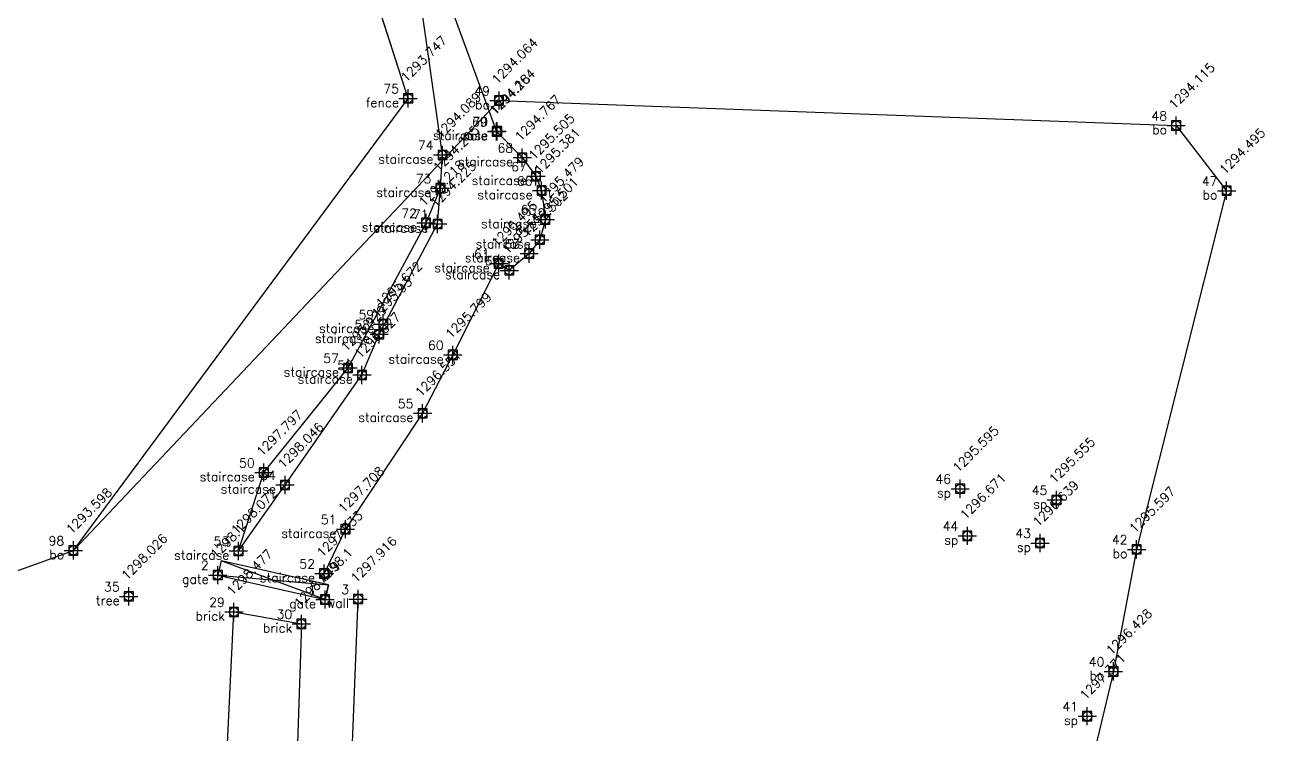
# Model space of a CAD drawing. Header units: metres. Extents: x 345912 to 349030, y 3061206 to 3061792.
# Drawn here: x 346400.85 to 346434.79, y 3061545.05 to 3061564.49 of the extents above; entities that cross this region are included whole.
import ezdxf
from ezdxf.enums import TextEntityAlignment as Align

# ---------------------------------------------------------------- set-up
doc = ezdxf.new("R2010")
doc.units = ezdxf.units.M
doc.header["$MEASUREMENT"] = 0
doc.header["$PDMODE"] = 98
doc.header["$PDSIZE"] = 0.25
for name, color, linetype in [('bo', 7, 'Continuous'), ('Boundary', 6, 'Continuous'), ('brick', 7, 'Continuous'), ('Features', 5, 'Continuous'), ('fence', 170, 'Continuous'), ('gate', 2, 'Continuous'), ('Points', 7, 'Continuous'), ('Points-ELV', 6, 'Continuous'), ('Points-NUM', 4, 'Continuous'), ('Points-TXT', 3, 'Continuous'), ('pole', 7, 'Continuous'), ('sp', 7, 'Continuous'), ('staircase', 151, 'Continuous'), ('tree', 7, 'Continuous'), ('wall', 42, 'Continuous')]:
    doc.layers.add(name, color=color, linetype=linetype)
doc.styles.add('romans', font='romans.shx')
doc.linetypes.add('FENCELINE2', pattern='A,0.25,-0.1,[132,ltypeshp.shx,S=0.1,R=0,X=-0.1,Y=0],-0.1,1', length=1.45)

# ---------------------------------------------------------------- blocks, each defined once
blk = doc.blocks.new('POINTS')
at = {"layer": 'Points'}
blk.add_line((0, 0), (0, 0), dxfattribs=at)
blk.add_point((0, 0), dxfattribs=at)
at = {"layer": 'Points-ELV', "style": 'romans'}
blk.add_attdef('ELEV', text='', height=1, rotation=45, dxfattribs=at).set_placement((0, 0), align=Align.BOTTOM_LEFT)
at = {"layer": 'Points-NUM', "style": 'romans'}
blk.add_attdef('PTNUM', text='', height=1, dxfattribs=at).set_placement((0, 0), align=Align.BOTTOM_RIGHT)
at = {"layer": 'Points-TXT', "style": 'romans'}
blk.add_attdef('DESC', text='', height=1, dxfattribs=at).set_placement((0, 0), align=Align.BOTTOM_RIGHT)
blk = doc.blocks.new('dh')
at = {"layer": 'Boundary'}
blk.add_lwpolyline([(346582.238, 3061312.012), (346591.155, 3061309.482), (346594.07465, 3061308.65361), (346600.012, 3061309.172), (346601.871, 3061311.018), (346603.141, 3061312.283), (346611.952, 3061317.989), (346616.524, 3061319.636), (346628.182, 3061331.963), (346646.724, 3061331.279), (346648.105, 3061329.491), (346645.641, 3061319.666), (346645.006, 3061316.321), (346643.63, 3061310.547), (346642.767, 3061310.766), (346631.327, 3061312.107), (346624.101, 3061312.745)], dxfattribs=at)
at = {"layer": 'fence', "linetype": 'FENCELINE2'}
blk.add_lwpolyline([(346625.691, 3061332.02), (346624.863, 3061334.6), (346624.821, 3061336.327), (346624.55, 3061340.443), (346625.859, 3061347.17)], dxfattribs=at)
at = {"layer": 'gate'}
for points in [[(346620.479, 3061318.963), (346623.416, 3061318.292), (346623.50689, 3061318.69771), (346620.56924, 3061319.34949), (346620.479, 3061318.963), (346623.50689, 3061318.69771), (346623.416, 3061318.292), (346620.56924, 3061319.34949)], [(346620.576, 3061310.756), (346620.922, 3061317.952), (346622.768, 3061317.624), (346622.609, 3061312.725), (346622.995, 3061312.721), (346622.493, 3061308.48)]]:
    blk.add_lwpolyline(points, dxfattribs=at)
at = {"layer": 'staircase'}
for points in [[(346621.045, 3061319.621), (346622.321, 3061321.431), (346624.427, 3061324.445), (346624.899, 3061325.557), (346626.498, 3061328.58), (346626.578, 3061329.56), (346626.636, 3061330.471), (346625.256, 3061340.191), (346625.409, 3061342.057), (346625.859, 3061347.17)], [(346627.415, 3061346.278), (346627.122, 3061341.972), (346627.079, 3061340.012), (346626.786, 3061336.11), (346626.751, 3061334.827), (346628.116, 3061331.113), (346628.816, 3061330.399), (346629.192, 3061329.886), (346629.348, 3061329.497), (346629.45, 3061328.704), (346629.299, 3061328.148), (346629.005, 3061327.77), (346628.462, 3061327.31), (346628.172, 3061327.498), (346626.914, 3061324.994), (346626.087, 3061323.395), (346623.977, 3061320.22), (346623.391, 3061319.004)], [(346621.045, 3061319.621), (346621.74, 3061321.771), (346624.046, 3061324.636), (346626.183, 3061328.611), (346626.578, 3061329.56)]]:
    blk.add_lwpolyline(points, dxfattribs=at)
at = {"layer": 'wall'}
blk.add_lwpolyline([(346623.512, 3061307.792), (346624.101, 3061312.745), (346624.322, 3061318.304)], dxfattribs=at)
at = {"layer": 'bo', "linetype": 'Continuous'}
ref = blk.add_blockref('POINTS', (346628.182, 3061331.963, 1294.064), dxfattribs=at)
ref.add_attrib('PTNUM', '49', dxfattribs={"layer": 'Points-NUM', "height": 0.25, "style": 'romans'}).set_placement((346627.932, 3061332.0255, 1294.064), align=Align.BOTTOM_RIGHT)
ref.add_attrib('DESC', 'bo', dxfattribs={"layer": 'Points-TXT', "height": 0.25, "style": 'romans'}).set_placement((346627.932, 3061331.6505, 1294.064), align=Align.BOTTOM_RIGHT)
ref.add_attrib('ELEV', '1294.064', dxfattribs={"layer": 'Points-ELV', "height": 0.25, "rotation": 45, "style": 'romans'}).set_placement((346628.182, 3061332.338, 1294.064), align=Align.BOTTOM_LEFT)
ref = blk.add_blockref('POINTS', (346646.724, 3061331.279, 1294.115), dxfattribs=at)
ref.add_attrib('PTNUM', '48', dxfattribs={"layer": 'Points-NUM', "height": 0.25, "style": 'romans'}).set_placement((346646.474, 3061331.3415, 1294.115), align=Align.BOTTOM_RIGHT)
ref.add_attrib('DESC', 'bo', dxfattribs={"layer": 'Points-TXT', "height": 0.25, "style": 'romans'}).set_placement((346646.474, 3061330.9665, 1294.115), align=Align.BOTTOM_RIGHT)
ref.add_attrib('ELEV', '1294.115', dxfattribs={"layer": 'Points-ELV', "height": 0.25, "rotation": 45, "style": 'romans'}).set_placement((346646.724, 3061331.654, 1294.115), align=Align.BOTTOM_LEFT)
ref = blk.add_blockref('POINTS', (346648.105, 3061329.491, 1294.495), dxfattribs=at)
ref.add_attrib('PTNUM', '47', dxfattribs={"layer": 'Points-NUM', "height": 0.25, "style": 'romans'}).set_placement((346647.855, 3061329.5535, 1294.495), align=Align.BOTTOM_RIGHT)
ref.add_attrib('DESC', 'bo', dxfattribs={"layer": 'Points-TXT', "height": 0.25, "style": 'romans'}).set_placement((346647.855, 3061329.1785, 1294.495), align=Align.BOTTOM_RIGHT)
ref.add_attrib('ELEV', '1294.495', dxfattribs={"layer": 'Points-ELV', "height": 0.25, "rotation": 45, "style": 'romans'}).set_placement((346648.105, 3061329.866, 1294.495), align=Align.BOTTOM_LEFT)
ref = blk.add_blockref('POINTS', (346616.524, 3061319.636, 1293.598), dxfattribs=at)
ref.add_attrib('PTNUM', '98', dxfattribs={"layer": 'Points-NUM', "height": 0.25, "style": 'romans'}).set_placement((346616.274, 3061319.6985, 1293.598), align=Align.BOTTOM_RIGHT)
ref.add_attrib('DESC', 'bo', dxfattribs={"layer": 'Points-TXT', "height": 0.25, "style": 'romans'}).set_placement((346616.274, 3061319.3235, 1293.598), align=Align.BOTTOM_RIGHT)
ref.add_attrib('ELEV', '1293.598', dxfattribs={"layer": 'Points-ELV', "height": 0.25, "rotation": 45, "style": 'romans'}).set_placement((346616.524, 3061320.011, 1293.598), align=Align.BOTTOM_LEFT)
ref = blk.add_blockref('POINTS', (346645.641, 3061319.666, 1295.597), dxfattribs=at)
ref.add_attrib('PTNUM', '42', dxfattribs={"layer": 'Points-NUM', "height": 0.25, "style": 'romans'}).set_placement((346645.391, 3061319.7285, 1295.597), align=Align.BOTTOM_RIGHT)
ref.add_attrib('DESC', 'bo', dxfattribs={"layer": 'Points-TXT', "height": 0.25, "style": 'romans'}).set_placement((346645.391, 3061319.3535, 1295.597), align=Align.BOTTOM_RIGHT)
ref.add_attrib('ELEV', '1295.597', dxfattribs={"layer": 'Points-ELV', "height": 0.25, "rotation": 45, "style": 'romans'}).set_placement((346645.641, 3061320.041, 1295.597), align=Align.BOTTOM_LEFT)
ref = blk.add_blockref('POINTS', (346645.006, 3061316.321, 1296.428), dxfattribs=at)
ref.add_attrib('PTNUM', '40', dxfattribs={"layer": 'Points-NUM', "height": 0.25, "style": 'romans'}).set_placement((346644.756, 3061316.3835, 1296.428), align=Align.BOTTOM_RIGHT)
ref.add_attrib('DESC', 'bo', dxfattribs={"layer": 'Points-TXT', "height": 0.25, "style": 'romans'}).set_placement((346644.756, 3061316.0085, 1296.428), align=Align.BOTTOM_RIGHT)
ref.add_attrib('ELEV', '1296.428', dxfattribs={"layer": 'Points-ELV', "height": 0.25, "rotation": 45, "style": 'romans'}).set_placement((346645.006, 3061316.696, 1296.428), align=Align.BOTTOM_LEFT)
at = {"layer": 'brick', "linetype": 'Continuous'}
ref = blk.add_blockref('POINTS', (346620.922, 3061317.952, 1298.477), dxfattribs=at)
ref.add_attrib('PTNUM', '29', dxfattribs={"layer": 'Points-NUM', "height": 0.25, "style": 'romans'}).set_placement((346620.672, 3061318.0145, 1298.477), align=Align.BOTTOM_RIGHT)
ref.add_attrib('DESC', 'brick', dxfattribs={"layer": 'Points-TXT', "height": 0.25, "style": 'romans'}).set_placement((346620.672, 3061317.6395, 1298.477), align=Align.BOTTOM_RIGHT)
ref.add_attrib('ELEV', '1298.477', dxfattribs={"layer": 'Points-ELV', "height": 0.25, "rotation": 45, "style": 'romans'}).set_placement((346620.922, 3061318.327, 1298.477), align=Align.BOTTOM_LEFT)
ref = blk.add_blockref('POINTS', (346622.768, 3061317.624, 1298.449), dxfattribs=at)
ref.add_attrib('PTNUM', '30', dxfattribs={"layer": 'Points-NUM', "height": 0.25, "style": 'romans'}).set_placement((346622.518, 3061317.6865, 1298.449), align=Align.BOTTOM_RIGHT)
ref.add_attrib('DESC', 'brick', dxfattribs={"layer": 'Points-TXT', "height": 0.25, "style": 'romans'}).set_placement((346622.518, 3061317.3115, 1298.449), align=Align.BOTTOM_RIGHT)
ref.add_attrib('ELEV', '1298.449', dxfattribs={"layer": 'Points-ELV', "height": 0.25, "rotation": 45, "style": 'romans'}).set_placement((346622.768, 3061317.999, 1298.449), align=Align.BOTTOM_LEFT)
at = {"layer": 'fence', "linetype": 'Continuous'}
ref = blk.add_blockref('POINTS', (346625.691, 3061332.02, 1293.747), dxfattribs=at)
ref.add_attrib('PTNUM', '75', dxfattribs={"layer": 'Points-NUM', "height": 0.25, "style": 'romans'}).set_placement((346625.441, 3061332.0825, 1293.747), align=Align.BOTTOM_RIGHT)
ref.add_attrib('DESC', 'fence', dxfattribs={"layer": 'Points-TXT', "height": 0.25, "style": 'romans'}).set_placement((346625.441, 3061331.7075, 1293.747), align=Align.BOTTOM_RIGHT)
ref.add_attrib('ELEV', '1293.747', dxfattribs={"layer": 'Points-ELV', "height": 0.25, "rotation": 45, "style": 'romans'}).set_placement((346625.691, 3061332.395, 1293.747), align=Align.BOTTOM_LEFT)
at = {"layer": 'gate', "linetype": 'Continuous'}
ref = blk.add_blockref('POINTS', (346620.479, 3061318.963, 1298.1), dxfattribs=at)
ref.add_attrib('PTNUM', '2', dxfattribs={"layer": 'Points-NUM', "height": 0.25, "style": 'romans'}).set_placement((346620.229, 3061319.0255, 1298.1), align=Align.BOTTOM_RIGHT)
ref.add_attrib('DESC', 'gate', dxfattribs={"layer": 'Points-TXT', "height": 0.25, "style": 'romans'}).set_placement((346620.229, 3061318.6505, 1298.1), align=Align.BOTTOM_RIGHT)
ref.add_attrib('ELEV', '1298.1', dxfattribs={"layer": 'Points-ELV', "height": 0.25, "rotation": 45, "style": 'romans'}).set_placement((346620.479, 3061319.338, 1298.1), align=Align.BOTTOM_LEFT)
ref = blk.add_blockref('POINTS', (346623.416, 3061318.292, 1298.1), dxfattribs=at)
ref.add_attrib('PTNUM', '1', dxfattribs={"layer": 'Points-NUM', "height": 0.25, "style": 'romans'}).set_placement((346623.166, 3061318.3545, 1298.1), align=Align.BOTTOM_RIGHT)
ref.add_attrib('DESC', 'gate', dxfattribs={"layer": 'Points-TXT', "height": 0.25, "style": 'romans'}).set_placement((346623.166, 3061317.9795, 1298.1), align=Align.BOTTOM_RIGHT)
ref.add_attrib('ELEV', '1298.1', dxfattribs={"layer": 'Points-ELV', "height": 0.25, "rotation": 45, "style": 'romans'}).set_placement((346623.416, 3061318.667, 1298.1), align=Align.BOTTOM_LEFT)
at = {"layer": 'pole', "linetype": 'Continuous'}
ref = blk.add_blockref('POINTS', (346628.116, 3061331.113, 1294.264), dxfattribs=at)
ref.add_attrib('PTNUM', '69', dxfattribs={"layer": 'Points-NUM', "height": 0.25, "style": 'romans'}).set_placement((346627.866, 3061331.1755, 1294.264), align=Align.BOTTOM_RIGHT)
ref.add_attrib('DESC', 'pole', dxfattribs={"layer": 'Points-TXT', "height": 0.25, "style": 'romans'}).set_placement((346627.866, 3061330.8005, 1294.264), align=Align.BOTTOM_RIGHT)
ref.add_attrib('ELEV', '1294.264', dxfattribs={"layer": 'Points-ELV', "height": 0.25, "rotation": 45, "style": 'romans'}).set_placement((346628.116, 3061331.488, 1294.264), align=Align.BOTTOM_LEFT)
at = {"layer": 'sp', "linetype": 'Continuous'}
ref = blk.add_blockref('POINTS', (346640.808, 3061321.328, 1295.595), dxfattribs=at)
ref.add_attrib('PTNUM', '46', dxfattribs={"layer": 'Points-NUM', "height": 0.25, "style": 'romans'}).set_placement((346640.558, 3061321.3905, 1295.595), align=Align.BOTTOM_RIGHT)
ref.add_attrib('DESC', 'sp', dxfattribs={"layer": 'Points-TXT', "height": 0.25, "style": 'romans'}).set_placement((346640.558, 3061321.0155, 1295.595), align=Align.BOTTOM_RIGHT)
ref.add_attrib('ELEV', '1295.595', dxfattribs={"layer": 'Points-ELV', "height": 0.25, "rotation": 45, "style": 'romans'}).set_placement((346640.808, 3061321.703, 1295.595), align=Align.BOTTOM_LEFT)
ref = blk.add_blockref('POINTS', (346643.445, 3061321.02, 1295.555), dxfattribs=at)
ref.add_attrib('PTNUM', '45', dxfattribs={"layer": 'Points-NUM', "height": 0.25, "style": 'romans'}).set_placement((346643.195, 3061321.0825, 1295.555), align=Align.BOTTOM_RIGHT)
ref.add_attrib('DESC', 'sp', dxfattribs={"layer": 'Points-TXT', "height": 0.25, "style": 'romans'}).set_placement((346643.195, 3061320.7075, 1295.555), align=Align.BOTTOM_RIGHT)
ref.add_attrib('ELEV', '1295.555', dxfattribs={"layer": 'Points-ELV', "height": 0.25, "rotation": 45, "style": 'romans'}).set_placement((346643.445, 3061321.395, 1295.555), align=Align.BOTTOM_LEFT)
ref = blk.add_blockref('POINTS', (346641.007, 3061320.037, 1296.671), dxfattribs=at)
ref.add_attrib('PTNUM', '44', dxfattribs={"layer": 'Points-NUM', "height": 0.25, "style": 'romans'}).set_placement((346640.757, 3061320.0995, 1296.671), align=Align.BOTTOM_RIGHT)
ref.add_attrib('DESC', 'sp', dxfattribs={"layer": 'Points-TXT', "height": 0.25, "style": 'romans'}).set_placement((346640.757, 3061319.7245, 1296.671), align=Align.BOTTOM_RIGHT)
ref.add_attrib('ELEV', '1296.671', dxfattribs={"layer": 'Points-ELV', "height": 0.25, "rotation": 45, "style": 'romans'}).set_placement((346641.007, 3061320.412, 1296.671), align=Align.BOTTOM_LEFT)
ref = blk.add_blockref('POINTS', (346642.997, 3061319.84, 1296.639), dxfattribs=at)
ref.add_attrib('PTNUM', '43', dxfattribs={"layer": 'Points-NUM', "height": 0.25, "style": 'romans'}).set_placement((346642.747, 3061319.9025, 1296.639), align=Align.BOTTOM_RIGHT)
ref.add_attrib('DESC', 'sp', dxfattribs={"layer": 'Points-TXT', "height": 0.25, "style": 'romans'}).set_placement((346642.747, 3061319.5275, 1296.639), align=Align.BOTTOM_RIGHT)
ref.add_attrib('ELEV', '1296.639', dxfattribs={"layer": 'Points-ELV', "height": 0.25, "rotation": 45, "style": 'romans'}).set_placement((346642.997, 3061320.215, 1296.639), align=Align.BOTTOM_LEFT)
ref = blk.add_blockref('POINTS', (346644.288, 3061315.096, 1297.371), dxfattribs=at)
ref.add_attrib('PTNUM', '41', dxfattribs={"layer": 'Points-NUM', "height": 0.25, "style": 'romans'}).set_placement((346644.038, 3061315.1585, 1297.371), align=Align.BOTTOM_RIGHT)
ref.add_attrib('DESC', 'sp', dxfattribs={"layer": 'Points-TXT', "height": 0.25, "style": 'romans'}).set_placement((346644.038, 3061314.7835, 1297.371), align=Align.BOTTOM_RIGHT)
ref.add_attrib('ELEV', '1297.371', dxfattribs={"layer": 'Points-ELV', "height": 0.25, "rotation": 45, "style": 'romans'}).set_placement((346644.288, 3061315.471, 1297.371), align=Align.BOTTOM_LEFT)
at = {"layer": 'staircase', "linetype": 'Continuous'}
ref = blk.add_blockref('POINTS', (346628.129, 3061331.122, 1294.18), dxfattribs=at)
ref.add_attrib('PTNUM', '70', dxfattribs={"layer": 'Points-NUM', "height": 0.25, "style": 'romans'}).set_placement((346627.879, 3061331.1845, 1294.18), align=Align.BOTTOM_RIGHT)
ref.add_attrib('DESC', 'staircase', dxfattribs={"layer": 'Points-TXT', "height": 0.25, "style": 'romans'}).set_placement((346627.879, 3061330.8095, 1294.18), align=Align.BOTTOM_RIGHT)
ref.add_attrib('ELEV', '1294.18', dxfattribs={"layer": 'Points-ELV', "height": 0.25, "rotation": 45, "style": 'romans'}).set_placement((346628.129, 3061331.497, 1294.18), align=Align.BOTTOM_LEFT)
ref = blk.add_blockref('POINTS', (346626.636, 3061330.471, 1294.089), dxfattribs=at)
ref.add_attrib('PTNUM', '74', dxfattribs={"layer": 'Points-NUM', "height": 0.25, "style": 'romans'}).set_placement((346626.386, 3061330.5335, 1294.089), align=Align.BOTTOM_RIGHT)
ref.add_attrib('DESC', 'staircase', dxfattribs={"layer": 'Points-TXT', "height": 0.25, "style": 'romans'}).set_placement((346626.386, 3061330.1585, 1294.089), align=Align.BOTTOM_RIGHT)
ref.add_attrib('ELEV', '1294.089', dxfattribs={"layer": 'Points-ELV', "height": 0.25, "rotation": 45, "style": 'romans'}).set_placement((346626.636, 3061330.846, 1294.089), align=Align.BOTTOM_LEFT)
ref = blk.add_blockref('POINTS', (346628.816, 3061330.399, 1294.767), dxfattribs=at)
ref.add_attrib('PTNUM', '68', dxfattribs={"layer": 'Points-NUM', "height": 0.25, "style": 'romans'}).set_placement((346628.566, 3061330.4615, 1294.767), align=Align.BOTTOM_RIGHT)
ref.add_attrib('DESC', 'staircase', dxfattribs={"layer": 'Points-TXT', "height": 0.25, "style": 'romans'}).set_placement((346628.566, 3061330.0865, 1294.767), align=Align.BOTTOM_RIGHT)
ref.add_attrib('ELEV', '1294.767', dxfattribs={"layer": 'Points-ELV', "height": 0.25, "rotation": 45, "style": 'romans'}).set_placement((346628.816, 3061330.774, 1294.767), align=Align.BOTTOM_LEFT)
ref = blk.add_blockref('POINTS', (346629.192, 3061329.886, 1295.505), dxfattribs=at)
ref.add_attrib('PTNUM', '67', dxfattribs={"layer": 'Points-NUM', "height": 0.25, "style": 'romans'}).set_placement((346628.942, 3061329.9485, 1295.505), align=Align.BOTTOM_RIGHT)
ref.add_attrib('DESC', 'staircase', dxfattribs={"layer": 'Points-TXT', "height": 0.25, "style": 'romans'}).set_placement((346628.942, 3061329.5735, 1295.505), align=Align.BOTTOM_RIGHT)
ref.add_attrib('ELEV', '1295.505', dxfattribs={"layer": 'Points-ELV', "height": 0.25, "rotation": 45, "style": 'romans'}).set_placement((346629.192, 3061330.261, 1295.505), align=Align.BOTTOM_LEFT)
ref = blk.add_blockref('POINTS', (346626.578, 3061329.56, 1294.205), dxfattribs=at)
ref.add_attrib('PTNUM', '73', dxfattribs={"layer": 'Points-NUM', "height": 0.25, "style": 'romans'}).set_placement((346626.328, 3061329.6225, 1294.205), align=Align.BOTTOM_RIGHT)
ref.add_attrib('DESC', 'staircase', dxfattribs={"layer": 'Points-TXT', "height": 0.25, "style": 'romans'}).set_placement((346626.328, 3061329.2475, 1294.205), align=Align.BOTTOM_RIGHT)
ref.add_attrib('ELEV', '1294.205', dxfattribs={"layer": 'Points-ELV', "height": 0.25, "rotation": 45, "style": 'romans'}).set_placement((346626.578, 3061329.935, 1294.205), align=Align.BOTTOM_LEFT)
ref = blk.add_blockref('POINTS', (346629.348, 3061329.497, 1295.381), dxfattribs=at)
ref.add_attrib('PTNUM', '66', dxfattribs={"layer": 'Points-NUM', "height": 0.25, "style": 'romans'}).set_placement((346629.098, 3061329.5595, 1295.381), align=Align.BOTTOM_RIGHT)
ref.add_attrib('DESC', 'staircase', dxfattribs={"layer": 'Points-TXT', "height": 0.25, "style": 'romans'}).set_placement((346629.098, 3061329.1845, 1295.381), align=Align.BOTTOM_RIGHT)
ref.add_attrib('ELEV', '1295.381', dxfattribs={"layer": 'Points-ELV', "height": 0.25, "rotation": 45, "style": 'romans'}).set_placement((346629.348, 3061329.872, 1295.381), align=Align.BOTTOM_LEFT)
ref = blk.add_blockref('POINTS', (346626.183, 3061328.611, 1294.218), dxfattribs=at)
ref.add_attrib('PTNUM', '72', dxfattribs={"layer": 'Points-NUM', "height": 0.25, "style": 'romans'}).set_placement((346625.933, 3061328.6735, 1294.218), align=Align.BOTTOM_RIGHT)
ref.add_attrib('DESC', 'staircase', dxfattribs={"layer": 'Points-TXT', "height": 0.25, "style": 'romans'}).set_placement((346625.933, 3061328.2985, 1294.218), align=Align.BOTTOM_RIGHT)
ref.add_attrib('ELEV', '1294.218', dxfattribs={"layer": 'Points-ELV', "height": 0.25, "rotation": 45, "style": 'romans'}).set_placement((346626.183, 3061328.986, 1294.218), align=Align.BOTTOM_LEFT)
ref = blk.add_blockref('POINTS', (346626.498, 3061328.58, 1294.225), dxfattribs=at)
ref.add_attrib('PTNUM', '71', dxfattribs={"layer": 'Points-NUM', "height": 0.25, "style": 'romans'}).set_placement((346626.248, 3061328.6425, 1294.225), align=Align.BOTTOM_RIGHT)
ref.add_attrib('DESC', 'staircase', dxfattribs={"layer": 'Points-TXT', "height": 0.25, "style": 'romans'}).set_placement((346626.248, 3061328.2675, 1294.225), align=Align.BOTTOM_RIGHT)
ref.add_attrib('ELEV', '1294.225', dxfattribs={"layer": 'Points-ELV', "height": 0.25, "rotation": 45, "style": 'romans'}).set_placement((346626.498, 3061328.955, 1294.225), align=Align.BOTTOM_LEFT)
ref = blk.add_blockref('POINTS', (346629.45, 3061328.704, 1295.479), dxfattribs=at)
ref.add_attrib('PTNUM', '65', dxfattribs={"layer": 'Points-NUM', "height": 0.25, "style": 'romans'}).set_placement((346629.2, 3061328.7665, 1295.479), align=Align.BOTTOM_RIGHT)
ref.add_attrib('DESC', 'staircase', dxfattribs={"layer": 'Points-TXT', "height": 0.25, "style": 'romans'}).set_placement((346629.2, 3061328.3915, 1295.479), align=Align.BOTTOM_RIGHT)
ref.add_attrib('ELEV', '1295.479', dxfattribs={"layer": 'Points-ELV', "height": 0.25, "rotation": 45, "style": 'romans'}).set_placement((346629.45, 3061329.079, 1295.479), align=Align.BOTTOM_LEFT)
ref = blk.add_blockref('POINTS', (346629.299, 3061328.148, 1295.501), dxfattribs=at)
ref.add_attrib('PTNUM', '64', dxfattribs={"layer": 'Points-NUM', "height": 0.25, "style": 'romans'}).set_placement((346629.049, 3061328.2105, 1295.501), align=Align.BOTTOM_RIGHT)
ref.add_attrib('DESC', 'staircase', dxfattribs={"layer": 'Points-TXT', "height": 0.25, "style": 'romans'}).set_placement((346629.049, 3061327.8355, 1295.501), align=Align.BOTTOM_RIGHT)
ref.add_attrib('ELEV', '1295.501', dxfattribs={"layer": 'Points-ELV', "height": 0.25, "rotation": 45, "style": 'romans'}).set_placement((346629.299, 3061328.523, 1295.501), align=Align.BOTTOM_LEFT)
ref = blk.add_blockref('POINTS', (346629.005, 3061327.77, 1295.502), dxfattribs=at)
ref.add_attrib('PTNUM', '63', dxfattribs={"layer": 'Points-NUM', "height": 0.25, "style": 'romans'}).set_placement((346628.755, 3061327.8325, 1295.502), align=Align.BOTTOM_RIGHT)
ref.add_attrib('DESC', 'staircase', dxfattribs={"layer": 'Points-TXT', "height": 0.25, "style": 'romans'}).set_placement((346628.755, 3061327.4575, 1295.502), align=Align.BOTTOM_RIGHT)
ref.add_attrib('ELEV', '1295.502', dxfattribs={"layer": 'Points-ELV', "height": 0.25, "rotation": 45, "style": 'romans'}).set_placement((346629.005, 3061328.145, 1295.502), align=Align.BOTTOM_LEFT)
ref = blk.add_blockref('POINTS', (346628.172, 3061327.498, 1295.495), dxfattribs=at)
ref.add_attrib('PTNUM', '61', dxfattribs={"layer": 'Points-NUM', "height": 0.25, "style": 'romans'}).set_placement((346627.922, 3061327.5605, 1295.495), align=Align.BOTTOM_RIGHT)
ref.add_attrib('DESC', 'staircase', dxfattribs={"layer": 'Points-TXT', "height": 0.25, "style": 'romans'}).set_placement((346627.922, 3061327.1855, 1295.495), align=Align.BOTTOM_RIGHT)
ref.add_attrib('ELEV', '1295.495', dxfattribs={"layer": 'Points-ELV', "height": 0.25, "rotation": 45, "style": 'romans'}).set_placement((346628.172, 3061327.873, 1295.495), align=Align.BOTTOM_LEFT)
ref = blk.add_blockref('POINTS', (346628.462, 3061327.31, 1295.55), dxfattribs=at)
ref.add_attrib('PTNUM', '62', dxfattribs={"layer": 'Points-NUM', "height": 0.25, "style": 'romans'}).set_placement((346628.212, 3061327.3725, 1295.55), align=Align.BOTTOM_RIGHT)
ref.add_attrib('DESC', 'staircase', dxfattribs={"layer": 'Points-TXT', "height": 0.25, "style": 'romans'}).set_placement((346628.212, 3061326.9975, 1295.55), align=Align.BOTTOM_RIGHT)
ref.add_attrib('ELEV', '1295.55', dxfattribs={"layer": 'Points-ELV', "height": 0.25, "rotation": 45, "style": 'romans'}).set_placement((346628.462, 3061327.685, 1295.55), align=Align.BOTTOM_LEFT)
ref = blk.add_blockref('POINTS', (346625.012, 3061325.836, 1295.672), dxfattribs=at)
ref.add_attrib('PTNUM', '59', dxfattribs={"layer": 'Points-NUM', "height": 0.25, "style": 'romans'}).set_placement((346624.762, 3061325.8985, 1295.672), align=Align.BOTTOM_RIGHT)
ref.add_attrib('DESC', 'staircase', dxfattribs={"layer": 'Points-TXT', "height": 0.25, "style": 'romans'}).set_placement((346624.762, 3061325.5235, 1295.672), align=Align.BOTTOM_RIGHT)
ref.add_attrib('ELEV', '1295.672', dxfattribs={"layer": 'Points-ELV', "height": 0.25, "rotation": 45, "style": 'romans'}).set_placement((346625.012, 3061326.211, 1295.672), align=Align.BOTTOM_LEFT)
ref = blk.add_blockref('POINTS', (346624.899, 3061325.557, 1295.93), dxfattribs=at)
ref.add_attrib('PTNUM', '58', dxfattribs={"layer": 'Points-NUM', "height": 0.25, "style": 'romans'}).set_placement((346624.649, 3061325.6195, 1295.93), align=Align.BOTTOM_RIGHT)
ref.add_attrib('DESC', 'staircase', dxfattribs={"layer": 'Points-TXT', "height": 0.25, "style": 'romans'}).set_placement((346624.649, 3061325.2445, 1295.93), align=Align.BOTTOM_RIGHT)
ref.add_attrib('ELEV', '1295.93', dxfattribs={"layer": 'Points-ELV', "height": 0.25, "rotation": 45, "style": 'romans'}).set_placement((346624.899, 3061325.932, 1295.93), align=Align.BOTTOM_LEFT)
ref = blk.add_blockref('POINTS', (346626.914, 3061324.994, 1295.799), dxfattribs=at)
ref.add_attrib('PTNUM', '60', dxfattribs={"layer": 'Points-NUM', "height": 0.25, "style": 'romans'}).set_placement((346626.664, 3061325.0565, 1295.799), align=Align.BOTTOM_RIGHT)
ref.add_attrib('DESC', 'staircase', dxfattribs={"layer": 'Points-TXT', "height": 0.25, "style": 'romans'}).set_placement((346626.664, 3061324.6815, 1295.799), align=Align.BOTTOM_RIGHT)
ref.add_attrib('ELEV', '1295.799', dxfattribs={"layer": 'Points-ELV', "height": 0.25, "rotation": 45, "style": 'romans'}).set_placement((346626.914, 3061325.369, 1295.799), align=Align.BOTTOM_LEFT)
ref = blk.add_blockref('POINTS', (346624.046, 3061324.636, 1295.929), dxfattribs=at)
ref.add_attrib('PTNUM', '57', dxfattribs={"layer": 'Points-NUM', "height": 0.25, "style": 'romans'}).set_placement((346623.796, 3061324.6985, 1295.929), align=Align.BOTTOM_RIGHT)
ref.add_attrib('DESC', 'staircase', dxfattribs={"layer": 'Points-TXT', "height": 0.25, "style": 'romans'}).set_placement((346623.796, 3061324.3235, 1295.929), align=Align.BOTTOM_RIGHT)
ref.add_attrib('ELEV', '1295.929', dxfattribs={"layer": 'Points-ELV', "height": 0.25, "rotation": 45, "style": 'romans'}).set_placement((346624.046, 3061325.011, 1295.929), align=Align.BOTTOM_LEFT)
ref = blk.add_blockref('POINTS', (346624.427, 3061324.445, 1296.027), dxfattribs=at)
ref.add_attrib('PTNUM', '56', dxfattribs={"layer": 'Points-NUM', "height": 0.25, "style": 'romans'}).set_placement((346624.177, 3061324.5075, 1296.027), align=Align.BOTTOM_RIGHT)
ref.add_attrib('DESC', 'staircase', dxfattribs={"layer": 'Points-TXT', "height": 0.25, "style": 'romans'}).set_placement((346624.177, 3061324.1325, 1296.027), align=Align.BOTTOM_RIGHT)
ref.add_attrib('ELEV', '1296.027', dxfattribs={"layer": 'Points-ELV', "height": 0.25, "rotation": 45, "style": 'romans'}).set_placement((346624.427, 3061324.82, 1296.027), align=Align.BOTTOM_LEFT)
ref = blk.add_blockref('POINTS', (346626.087, 3061323.395, 1296.551), dxfattribs=at)
ref.add_attrib('PTNUM', '55', dxfattribs={"layer": 'Points-NUM', "height": 0.25, "style": 'romans'}).set_placement((346625.837, 3061323.4575, 1296.551), align=Align.BOTTOM_RIGHT)
ref.add_attrib('DESC', 'staircase', dxfattribs={"layer": 'Points-TXT', "height": 0.25, "style": 'romans'}).set_placement((346625.837, 3061323.0825, 1296.551), align=Align.BOTTOM_RIGHT)
ref.add_attrib('ELEV', '1296.551', dxfattribs={"layer": 'Points-ELV', "height": 0.25, "rotation": 45, "style": 'romans'}).set_placement((346626.087, 3061323.77, 1296.551), align=Align.BOTTOM_LEFT)
ref = blk.add_blockref('POINTS', (346621.74, 3061321.771, 1297.797), dxfattribs=at)
ref.add_attrib('PTNUM', '50', dxfattribs={"layer": 'Points-NUM', "height": 0.25, "style": 'romans'}).set_placement((346621.49, 3061321.8335, 1297.797), align=Align.BOTTOM_RIGHT)
ref.add_attrib('DESC', 'staircase', dxfattribs={"layer": 'Points-TXT', "height": 0.25, "style": 'romans'}).set_placement((346621.49, 3061321.4585, 1297.797), align=Align.BOTTOM_RIGHT)
ref.add_attrib('ELEV', '1297.797', dxfattribs={"layer": 'Points-ELV', "height": 0.25, "rotation": 45, "style": 'romans'}).set_placement((346621.74, 3061322.146, 1297.797), align=Align.BOTTOM_LEFT)
ref = blk.add_blockref('POINTS', (346622.321, 3061321.431, 1298.046), dxfattribs=at)
ref.add_attrib('PTNUM', '54', dxfattribs={"layer": 'Points-NUM', "height": 0.25, "style": 'romans'}).set_placement((346622.071, 3061321.4935, 1298.046), align=Align.BOTTOM_RIGHT)
ref.add_attrib('DESC', 'staircase', dxfattribs={"layer": 'Points-TXT', "height": 0.25, "style": 'romans'}).set_placement((346622.071, 3061321.1185, 1298.046), align=Align.BOTTOM_RIGHT)
ref.add_attrib('ELEV', '1298.046', dxfattribs={"layer": 'Points-ELV', "height": 0.25, "rotation": 45, "style": 'romans'}).set_placement((346622.321, 3061321.806, 1298.046), align=Align.BOTTOM_LEFT)
ref = blk.add_blockref('POINTS', (346623.977, 3061320.22, 1297.708), dxfattribs=at)
ref.add_attrib('PTNUM', '51', dxfattribs={"layer": 'Points-NUM', "height": 0.25, "style": 'romans'}).set_placement((346623.727, 3061320.2825, 1297.708), align=Align.BOTTOM_RIGHT)
ref.add_attrib('DESC', 'staircase', dxfattribs={"layer": 'Points-TXT', "height": 0.25, "style": 'romans'}).set_placement((346623.727, 3061319.9075, 1297.708), align=Align.BOTTOM_RIGHT)
ref.add_attrib('ELEV', '1297.708', dxfattribs={"layer": 'Points-ELV', "height": 0.25, "rotation": 45, "style": 'romans'}).set_placement((346623.977, 3061320.595, 1297.708), align=Align.BOTTOM_LEFT)
ref = blk.add_blockref('POINTS', (346621.045, 3061319.621, 1298.072), dxfattribs=at)
ref.add_attrib('PTNUM', '53', dxfattribs={"layer": 'Points-NUM', "height": 0.25, "style": 'romans'}).set_placement((346620.795, 3061319.6835, 1298.072), align=Align.BOTTOM_RIGHT)
ref.add_attrib('DESC', 'staircase', dxfattribs={"layer": 'Points-TXT', "height": 0.25, "style": 'romans'}).set_placement((346620.795, 3061319.3085, 1298.072), align=Align.BOTTOM_RIGHT)
ref.add_attrib('ELEV', '1298.072', dxfattribs={"layer": 'Points-ELV', "height": 0.25, "rotation": 45, "style": 'romans'}).set_placement((346621.045, 3061319.996, 1298.072), align=Align.BOTTOM_LEFT)
ref = blk.add_blockref('POINTS', (346623.391, 3061319.004, 1297.933), dxfattribs=at)
ref.add_attrib('PTNUM', '52', dxfattribs={"layer": 'Points-NUM', "height": 0.25, "style": 'romans'}).set_placement((346623.141, 3061319.0665, 1297.933), align=Align.BOTTOM_RIGHT)
ref.add_attrib('DESC', 'staircase', dxfattribs={"layer": 'Points-TXT', "height": 0.25, "style": 'romans'}).set_placement((346623.141, 3061318.6915, 1297.933), align=Align.BOTTOM_RIGHT)
ref.add_attrib('ELEV', '1297.933', dxfattribs={"layer": 'Points-ELV', "height": 0.25, "rotation": 45, "style": 'romans'}).set_placement((346623.391, 3061319.379, 1297.933), align=Align.BOTTOM_LEFT)
at = {"layer": 'tree', "linetype": 'Continuous'}
ref = blk.add_blockref('POINTS', (346618.042, 3061318.378, 1298.026), dxfattribs=at)
ref.add_attrib('PTNUM', '35', dxfattribs={"layer": 'Points-NUM', "height": 0.25, "style": 'romans'}).set_placement((346617.792, 3061318.4405, 1298.026), align=Align.BOTTOM_RIGHT)
ref.add_attrib('DESC', 'tree', dxfattribs={"layer": 'Points-TXT', "height": 0.25, "style": 'romans'}).set_placement((346617.792, 3061318.0655, 1298.026), align=Align.BOTTOM_RIGHT)
ref.add_attrib('ELEV', '1298.026', dxfattribs={"layer": 'Points-ELV', "height": 0.25, "rotation": 45, "style": 'romans'}).set_placement((346618.042, 3061318.753, 1298.026), align=Align.BOTTOM_LEFT)
at = {"layer": 'wall', "linetype": 'Continuous'}
ref = blk.add_blockref('POINTS', (346624.322, 3061318.304, 1297.916), dxfattribs=at)
ref.add_attrib('PTNUM', '3', dxfattribs={"layer": 'Points-NUM', "height": 0.25, "style": 'romans'}).set_placement((346624.072, 3061318.3665, 1297.916), align=Align.BOTTOM_RIGHT)
ref.add_attrib('DESC', 'wall', dxfattribs={"layer": 'Points-TXT', "height": 0.25, "style": 'romans'}).set_placement((346624.072, 3061317.9915, 1297.916), align=Align.BOTTOM_RIGHT)
ref.add_attrib('ELEV', '1297.916', dxfattribs={"layer": 'Points-ELV', "height": 0.25, "rotation": 45, "style": 'romans'}).set_placement((346624.322, 3061318.679, 1297.916), align=Align.BOTTOM_LEFT)

msp = doc.modelspace()

# ---------------------------------------------------------------- linework, layer by layer
at = {"layer": 'Features', "elevation": -0.064}
msp.add_lwpolyline([(346383.55923, 3061580.83044), (346376.80923, 3061539.93544), (346379.73523, 3061539.12944), (346385.66623, 3061539.62544), (346387.52523, 3061541.47144), (346388.79523, 3061542.73644), (346397.60623, 3061548.44244), (346402.17823, 3061550.08944), (346411.34523, 3061562.47344), (346410.51237, 3061565.05127), (346410.47523, 3061566.78044), (346410.20423, 3061570.89644), (346411.51323, 3061577.62344), (346411.55028, 3061577.81631), (346404.12623, 3061579.24244), (346383.55923, 3061580.83044)], dxfattribs=at)

# ---------------------------------------------------------------- block references
at = {"layer": 'Features'}
msp.add_blockref('dh', (-214.34577, 230.45344, -1283.257), dxfattribs=at)

doc.saveas('drawing.dxf')
